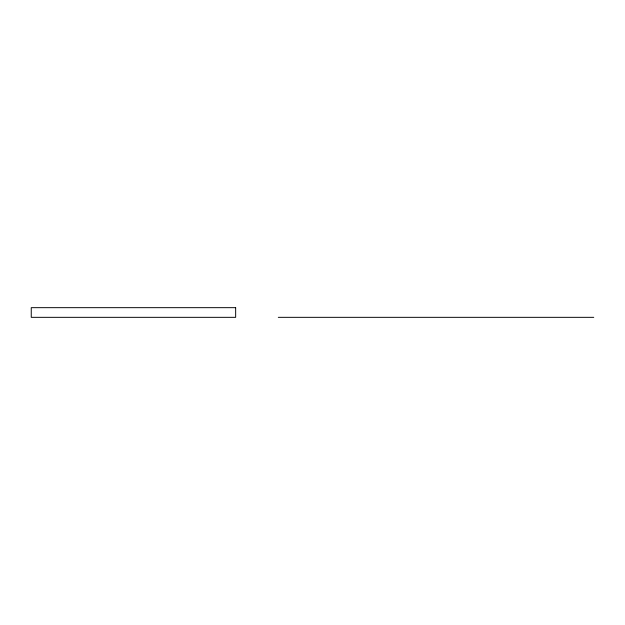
<?xml version="1.0" encoding="UTF-8"?>
<svg xmlns="http://www.w3.org/2000/svg" width="625" height="625" viewBox="0 0 625 625"><rect width="100%" height="100%" fill="white"/><g stroke="black" fill="none" stroke-linecap="round" stroke-linejoin="round"><path stroke-width="0.94" d="M278.305 317.336L593.75 317.336M235.656 307.664L31.25 307.664L31.25 317.336L235.656 317.336L235.656 307.664"/></g></svg>
